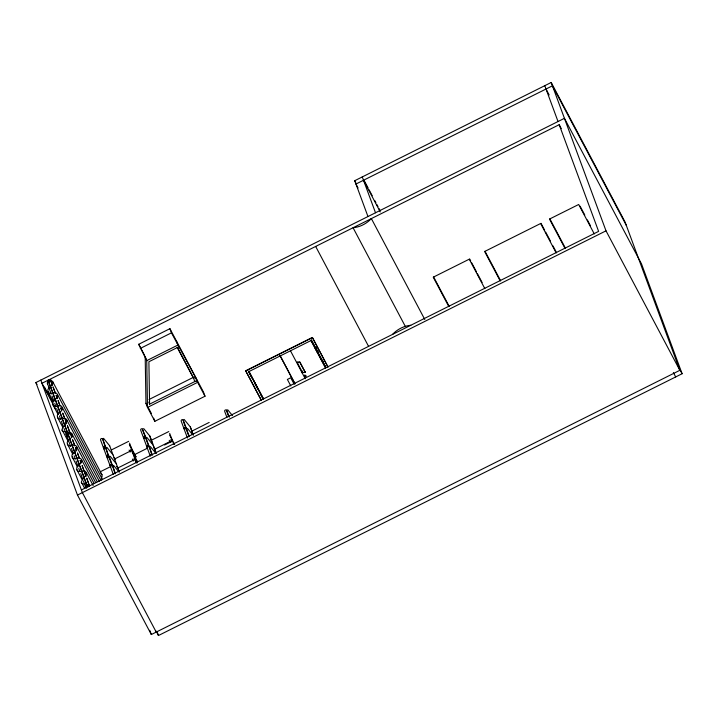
<?xml version="1.0" encoding="UTF-8"?>
<svg xmlns="http://www.w3.org/2000/svg" width="718" height="718" viewBox="0 0 718 718"><rect width="100%" height="100%" fill="white"/><g stroke="black" fill="none" stroke-linecap="round" stroke-linejoin="round"><path stroke-width="1.08" d="M89.606 486.283L86.797 478.161M89.49 486.427L86.77 478.314M304.782 375.676L305.177 376.295M316.297 349.253L315.884 348.822M317.733 350.994L316.88 351.147L316.764 350.492M261.352 400.267L245.709 370.811L312.375 337.478L327.946 366.979M316.171 348.813L315.83 348.733M101.229 478.385L102.091 476.564L101.974 474.724L52.719 381.689L50.843 379.939L48.95 379.903L47.998 380.253L53.006 393.32M316.126 348.104L315.947 348.598M299.891 362.168L297.108 362.303L299.891 362.168L305.276 372.337L299.846 362.222M315.947 347.727L315.238 348.499L316.028 347.745M315.328 348.499L317.194 352.017L317.814 351.255M317.194 352.017L317.894 351.264M302.52 373.189L301.587 371.493L302.179 370.883M302.565 372.642L305.276 372.337L302.484 372.471L297.153 362.258M305.141 376.133L305.276 375.981M392.495 334.426C397.242 329.374 403.839 325.864 410.786 325.281M112.645 453.875L109.746 445.977M115.966 462.877L113.076 454.979M116.379 463.99L119.314 471.861M153.203 445.205L156.102 453.103L153.203 445.205L147.011 437.558M172.58 441.166L170.615 442.153M111.048 465.102L110.392 465.668L111.855 464.941L113.273 466.709M143.726 437.477L144.524 437.325M147.199 446.892L148.662 446.165M132.435 450.949L129.545 443.132M305.635 376.564C306.496 373.916 302.816 376.411 305.751 376.438M50.915 381.42C49.461 380.19 46.284 382.182 47.639 383.933M69.52 432.514C67.869 431.617 64.916 434.184 66.962 435.476M70.301 433.869C68.838 432.631 65.661 434.632 67.016 436.373M89.508 485.494C88.197 483.429 84.006 486.373 86.34 487.917M367.966 216.54L354.728 180.703L551.191 82.48L625.037 221.952L679.856 370.308L151.319 634.533L77.472 495.07L35.9 382.55L564.438 118.317L641.506 263.883L682.1 373.737L158.463 635.52L156.156 631.158M561.288 128.648L559.196 124.69L41.976 383.268L55.591 408.982M176.368 340.888L177.911 345.053L146.732 360.642L138.727 344.272L169.915 328.682L203.472 392.064L205.007 396.228L154.855 421.304L147.495 407.411L145.96 403.238L145.189 356.469L146.732 360.642L147.495 407.411L197.647 382.335L196.113 378.171M140.27 348.436L171.449 332.847L169.915 328.682M178.836 346.794L148.895 361.755L149.586 404.162L196.732 380.594L195.502 377.264L171.449 332.847M149.048 399.495L193.259 377.399L177.4 347.458M195.502 377.264L193.564 378.233L177.202 347.324M102.665 438.922L102.503 438.725A1.194 1.077 -20.3 0 0 100.574 439.972L103.5 447.888L105.6 446.829L102.674 438.913L105.052 446.524M261.334 400.357L245.753 370.928L312.429 337.595M263.389 399.154L248.778 371.655L311.298 340.395L325.837 367.939M106.623 448.714L105.205 446.946L103.589 447.251M142.442 429.328L145.736 437.056L143.627 438.115L140.701 430.199A1.194 1.077 -20.3 0 1 142.64 428.951L142.801 429.149M103.895 448.974L105.833 447.727A1.194 1.077 -20.3 0 0 103.895 448.974L106.82 456.89L108.526 455.939L109.513 457.142M111.227 450.015L128.657 441.337M107.646 455.894L106.919 456.253L107.727 456.101L106.919 456.253L108.265 457.931M143.878 437.89L145.332 437.163L146.31 438.366M105.959 447.87L108.553 456.02L105.636 448.104M109.333 456.926L109.136 457.599M186.806 429.265L185.827 428.072L184.113 429.014L181.196 421.098A1.194 1.077 -20.3 0 1 183.126 419.851L183.108 420.721M151.354 440.242L168.793 431.563M131.87 450.303L114.548 459.017M151.489 440.619L150.206 439.057M147.046 446.479L147.773 446.12M146.122 438.151L145.96 437.944A1.194 1.077 -20.3 0 0 144.031 439.201L146.957 447.108L149.021 445.995M110.15 465.883L112.08 464.636A1.194 1.077 -20.3 0 0 110.15 465.883L107.224 457.976A1.194 1.077 -20.3 0 1 109.154 456.72L109.316 456.926M100.107 471.852L110.967 466.431M133.656 455.086L147.477 448.176M152.207 454.862A1.194 1.077 -20.3 0 0 150.277 456.109L147.352 448.203A1.194 1.077 -20.3 0 1 149.29 446.946L151.462 453.767M115.526 473.745L112.609 465.865L115.024 473.53M226.412 410.499L226.619 410.113A1.194 1.077 -20.3 0 0 224.68 411.36L226.879 417.302M134.257 457.492L135.837 456.702L129.357 444.451M134.41 457.904L135.837 456.702M154.684 449.244L172.006 440.529M117.851 467.974L135.199 459.305M191.85 431.15L209.171 422.435M164.575 445.007L170.229 442.18M81.394 489.954L598.615 231.375L559.196 124.69M77.472 495.07L606.01 230.837L551.191 82.48M169.654 433.367L172.607 441.121M132.848 452.143L135.801 459.897M301.587 371.493L302.484 373.189M305.85 375.765L304.836 376.061M304.773 375.236L305.832 376.232M50.628 381.312L48.294 381.581L47.343 383.089L51.265 394.092M69.592 432.631C67.878 431.464 64.799 434.561 67.295 435.503M86.672 487.953C83.809 486.786 88.26 483.259 89.481 485.646M305.249 376.385L304.54 375.46M100.906 473.359L101.974 474.724M186.222 427.964L186.052 427.766A1.194 1.077 -20.3 0 0 184.113 429.014M108.921 455.822L108.75 455.634A1.194 1.077 -20.3 0 0 106.82 456.89M112.645 465.928L112.484 465.722A1.194 1.077 -20.3 0 0 110.554 466.978L113.112 473.898M304.746 375.981L305.599 376.465L304.881 375.11M227.66 409.718L232.479 415.596M184.167 419.456L190.369 427.013M187.497 428.458L192.316 434.336M143.681 428.556L149.882 436.104M150.331 446.56L155.842 453.273M103.554 438.33L109.746 445.878M106.874 447.332L113.076 454.88M110.204 456.334L116.406 463.882M116.567 466.422L117.851 467.983M113.525 465.336L119.035 472.04M145.7 437.011L145.557 436.858A1.194 1.077 -20.3 0 0 143.627 438.115M105.573 446.784L105.429 446.632A1.194 1.077 -20.3 0 0 103.5 447.888M50.942 381.563L52.297 385.027M71.683 437.468C72.904 433.107 65.948 432.218 66.998 436.239M102.521 479.633L57.458 394.523C55.618 389.964 49.856 396.201 48.016 391.642C46.392 386.966 54.344 386.365 52.719 381.689M100.978 480.584L62.197 407.348C60.357 402.789 54.595 409.027 52.755 404.467C51.131 399.8 59.082 399.19 57.458 394.523M99.425 481.545L66.936 420.183C65.096 415.623 59.334 421.861 57.494 417.302C55.869 412.626 63.821 412.024 62.197 407.348M97.244 481.643L71.665 433.367L70.22 432.389L68.327 432.353L67.375 432.703L72.392 445.77L69.745 439.111M95.7 482.595L76.835 446.964C74.995 442.414 69.233 448.651 67.393 444.092C65.769 439.416 73.721 438.815 72.096 434.139M94.157 483.546L81.574 459.798C79.734 455.239 73.981 461.477 72.132 456.917C70.508 452.25 78.459 451.64 76.835 446.964M93.125 485.494L86.313 472.623C84.473 468.064 78.72 474.302 76.88 469.743C75.255 465.076 83.198 464.465 81.574 459.798M66.936 420.183C67.77 424.185 55.322 432.398 66.953 431.572L67.573 432.73L62.215 418.738M86.313 472.623C87.147 476.635 74.699 484.847 86.34 484.013L87.847 486.858M626.267 225.281L552.429 85.819L355.957 184.032L358.058 187.99M546.012 89.023L549.162 94.956M678.869 367.634L682.1 373.737M606.01 230.837L679.856 370.308M673.385 372.588L675.692 376.941M580.117 206.219L584.784 215.05M587.387 219.95L590.501 225.838M594.271 233.915L578.69 204.486L549.485 219.08L565.075 248.509M549.88 218.855L565.461 248.284M541.004 223.289L544.639 230.155M545.68 232.12L550.356 240.952M552.95 245.852L556.064 251.74M556.199 252.942L540.618 223.513L484.632 251.506L500.213 280.935M485.027 251.282L500.608 280.711M469.644 258.965L470.685 260.93M471.726 262.887L476.402 271.718M477.434 273.684L482.11 282.506M484.838 288.618L469.258 259.189L433.241 277.193L448.822 306.622M433.627 276.969L449.217 306.398M364.367 180.891L368.029 187.811M369.079 189.794L372.22 195.727M374.841 200.672L375.891 202.647M376.932 204.63L377.982 206.604M379.032 208.588L380.073 210.562M363.505 180.263L380.262 211.918M354.728 180.703L355.778 182.677M424.787 319.483L371.368 218.595C366.62 223.639 360.023 227.148 353.068 227.741L405.446 326.645M315.66 246.436L368.558 346.336M312.375 337.478L328.009 367.024M315.66 347.386L317.751 351.335M322.454 360.23L323.495 362.204M311.298 339.964L325.864 367.481M311.28 340.027L325.846 367.535M310.894 340.458L325.523 368.083M290.602 351.048L305.249 378.718M280.191 355.706L294.829 383.358M279.849 355.338L294.999 383.95M294.2 384.247L290.763 377.749L287.371 379.445L290.808 385.943M248.832 371.251L263.398 398.759M248.769 371.215L263.344 398.741M248.796 372.077L251.946 378.027M254.549 382.936L257.69 388.878M260.302 393.796L262.914 398.741M226.744 410.256L229.293 417.158M196.732 380.594L205.007 396.228M183.287 420.057L186.177 427.91M138.727 344.272L140.216 347.09M141.213 348.966L144.695 355.536M169.636 435.09L174.627 444.514M170.866 439.631L171.853 441.498M169.242 440.313L170.274 442.288M145.96 403.238L147.432 406.02M148.411 407.869L151.354 413.433M154.164 447.861L155.151 449.719M149.452 447.152L152.333 454.97M129.509 444.873L135.989 457.115M132.57 452.744L137.551 462.159M130.739 449.405L131.726 451.272M132.22 452.214L137.21 461.629M133.674 455.338L137.317 462.347M134.06 458.407L135.047 460.274M135.397 460.803L136.393 462.688M129.114 450.096L130.137 452.062M132.435 459.089L133.422 460.956M114.027 457.635L115.059 459.601M117.357 466.637L118.389 468.639M50.368 386.67L50.978 387.828M52.737 393.078L57.754 406.155M55.106 399.495L55.717 400.653M57.476 405.912L60.124 412.563L58.059 407.007M59.845 412.329L62.493 418.98M48.016 391.642L53.258 401.541M44.471 387.029L49.192 395.941M50.242 397.925L52.863 402.87M64.584 425.155L65.203 426.312M52.755 404.467L57.996 414.367M57.494 417.302L62.735 427.201M72.114 445.528L77.131 458.596M74.484 451.945L75.094 453.103M62.233 430.127L68.004 441.014M76.853 458.353L79.501 465.013M35.9 382.55L36.95 384.525M79.222 464.77L81.87 471.43M67.393 444.092L72.635 453.982M81.592 471.188L84.239 477.838M83.97 477.605L86.95 485.171M72.132 456.917L77.373 466.817M76.88 469.743L82.112 479.642M81.619 482.577L84.76 488.518M156.219 632.082L82.382 492.62L40.8 380.1M544.783 85.684L558.03 121.522M362.267 176.933L375.514 212.77M226.601 410.983L228.423 415.937M193.259 377.399L194.793 381.563M189.13 435.898L186.456 428.852A1.194 1.077 -20.3 0 0 184.517 430.1L187.443 438.016M183.476 421.717L185.307 426.663M185.675 427.659L185.854 428.143M186.285 429.31L188.996 436.661M173.065 442.36L173.783 444.298M148.823 402.08L149.586 404.162M153.697 418.181L154.855 421.304M146.095 438.088L148.886 445.86A1.194 1.077 -20.3 0 0 146.957 447.108M142.469 429.409L145.359 437.244M145.942 438.824L148.689 446.246M136.258 461.135L136.976 463.074M109.289 456.863L112.214 464.779M109.504 458.587L111.335 463.541M111.703 464.528L111.882 465.022M157.305 632.379L158.463 635.52M149.766 630.323L151.319 634.533M52.324 384.875L51.283 382.111M53.096 386.966L55.421 393.258M56.192 395.349L57.359 398.49M58.131 400.581L60.061 405.823M60.842 407.914L61.613 410.014M62.771 413.155L66.639 423.62M67.42 425.72L70.247 433.43M71.701 437.325L70.66 434.552M72.482 439.416L74.798 445.699M75.57 447.79L76.736 450.94M77.508 453.031L79.447 458.264M80.219 460.364L80.99 462.455M82.148 465.596L86.025 476.07M53.078 387.119L55.394 393.401M56.175 395.501L57.332 398.643M58.104 400.734L60.043 405.975M60.815 408.066L61.586 410.157M62.753 413.299L64.683 418.54M65.455 420.631L66.621 423.773M67.393 425.873L69.718 432.155M72.841 440.61L74.78 445.851M75.552 447.942L76.323 450.042M77.481 453.184L79.42 458.416M80.192 460.516L80.963 462.607M82.13 465.749L84.06 470.981M84.841 473.081L85.998 476.222M87.273 484.955L87.982 486.849M48.573 381.348L50.61 386.84M50.942 387.765L52.979 393.258M53.311 394.173L57.718 406.092M60.429 413.415L62.457 418.917M62.798 419.833L67.537 432.667M67.95 433.789L69.987 439.29M72.697 446.623L77.095 458.533M77.436 459.448L79.465 464.95M79.806 465.865L81.834 471.367M82.175 472.282L86.914 485.108M52.064 396.031L53.976 401.425M54.774 403.363L55.905 406.657M56.704 408.605L58.616 413.99M59.414 415.937L60.554 419.222M61.344 421.17L63.256 426.555M64.055 428.502L66.352 434.937M66.801 435.916L70.642 446.533M71.441 448.481L73.353 453.866M74.151 455.813L75.282 459.107M76.081 461.046L77.993 466.44M78.792 468.378L79.931 471.672M80.73 473.62L82.642 479.005M83.441 480.943L85.738 487.378M113.426 474.365A1.194 1.077 -20.3 0 1 115.176 473.494M187.389 437.495A1.194 1.077 -20.3 0 1 189.148 436.616M152.79 444.083L149.882 436.203L152.79 444.083M190.369 427.102L193.25 434.973L190.369 427.102M185.02 428.224L184.364 428.799L185.02 428.224"/></g></svg>
